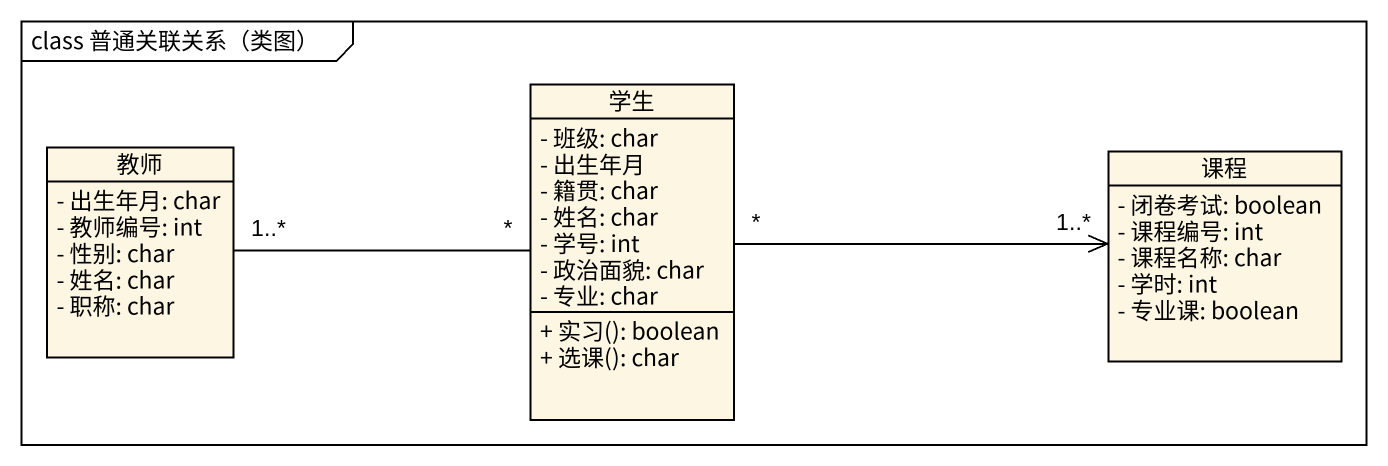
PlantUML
@startuml
mainframe class 普通关联关系（类图）
hide circle
hide empty members
skinparam classAttributeIconSize 0
class 学生 {
  - 班级: char
  - 出生年月
  - 籍贯: char
  - 姓名: char
  - 学号: int
  - 政治面貌: char
  - 专业: char
  + 实习(): boolean
  + 选课(): char
}
class 教师 {
  - 出生年月: char
  - 教师编号: int
  - 性别: char
  - 姓名: char
  - 职称: char
}
class 课程 {
  - 闭卷考试: boolean
  - 课程编号: int
  - 课程名称: char
  - 学时: int
  - 专业课: boolean
}
学生 "*" -right-> "1..*" 课程
教师 "1..*" -right- "*" 学生
@enduml
